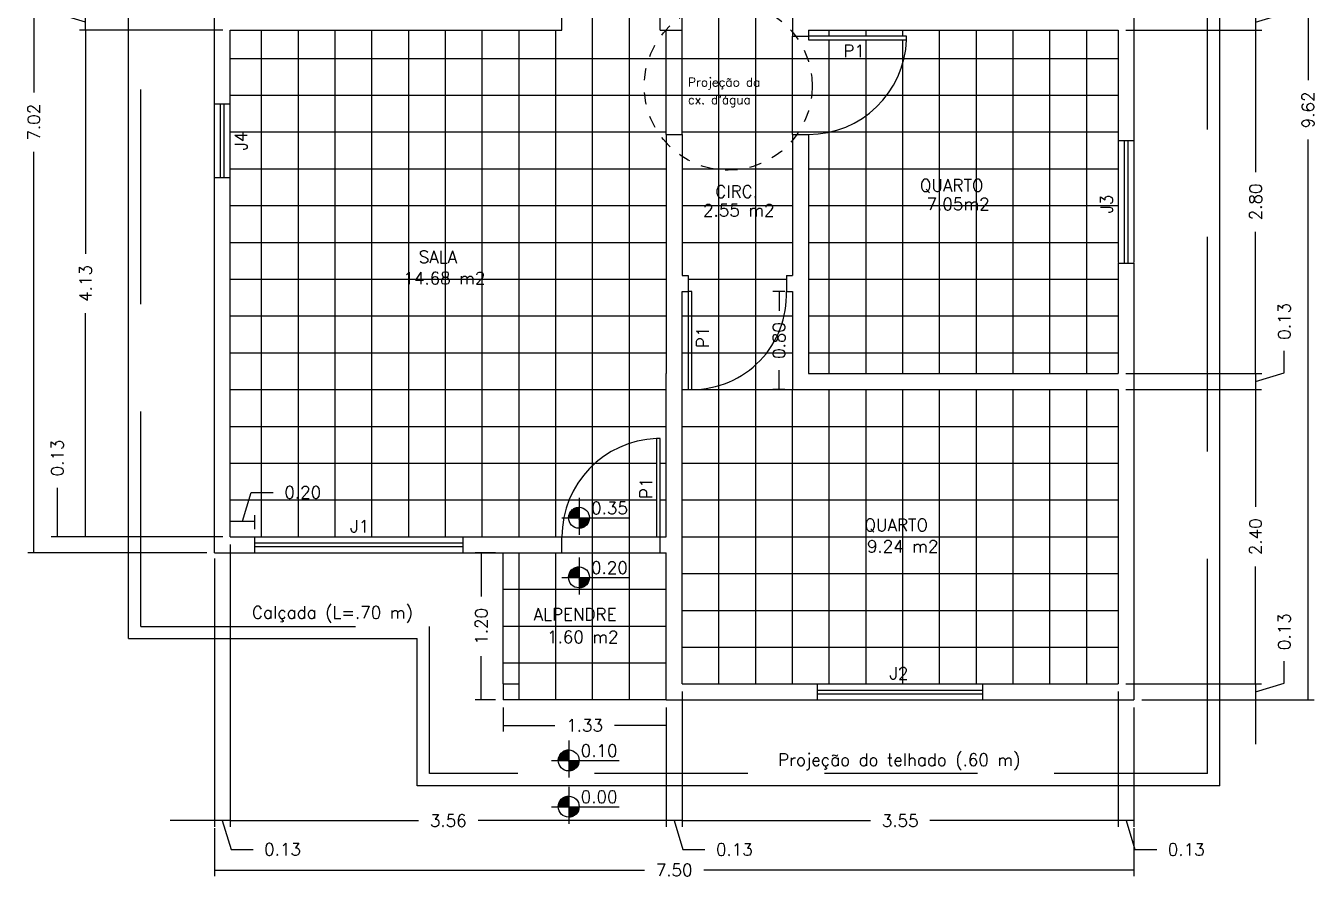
# Model space of a CAD drawing. Extents: x -29 to 75, y 16 to 65.
# Drawn here: x 20.01 to 30.53, y 24.69 to 31.64 of the extents above; entities that cross this region are included whole.
import ezdxf
from ezdxf.enums import TextEntityAlignment as Align

# ---------------------------------------------------------------- set-up
doc = ezdxf.new("R2010")
doc.units = 0
doc.header["$MEASUREMENT"] = 0
doc.linetypes.add('DASHED2', pattern=[0.375, 0.25, -0.125])
doc.layers.get('0').update_dxf_attribs({"linetype": 'CONTINUOUS'})
doc.layers.get('DEFPOINTS').update_dxf_attribs({"linetype": 'CONTINUOUS'})
for name, color, linetype in [('AREA', 244, 'CONTINUOUS'), ('DIM', 244, 'CONTINUOUS'), ('JANELA', 5, 'CONTINUOUS'), ('PAREDE', 7, 'CONTINUOUS'), ('PISO', 30, 'CONTINUOUS'), ('PORTA', 1, 'CONTINUOUS'), ('PORTA2', 30, 'CONTINUOUS'), ('TELHA', 1, 'CONTINUOUS'), ('TELHADO', 30, 'CONTINUOUS'), ('TEXTO', 244, 'CONTINUOUS'), ('VISTAL', 30, 'CONTINUOUS'), ('VISTAP', 244, 'CONTINUOUS')]:
    doc.layers.add(name, color=color, linetype=linetype)
doc.styles.add('ROMANC', font='romanc.shx', dxfattribs={"height": 0.1})
doc.dimstyles.new('ROMANC', dxfattribs={"dimtxt": 0.1, "dimasz": 0.18, "dimexe": 0.05, "dimexo": 0.0625, "dimgap": 0.09, "dimtad": 0, "dimzin": 0, "dimdsep": 46, "dimtxsty": 'ROMANC', "dimblk1": 'NONE', "dimblk2": 'NONE', "dimsah": 1, "dimcen": 0.09, "dimclrd": 244, "dimclre": 244, "dimclrt": 244, "dimadec": 0, "dimazin": 0, "dimtfac": 1, "dimtdec": 4, "dimtofl": 0, "dimtmove": 0, "dimatfit": 3, "dimldrblk": 'NONE', "dimfxl": 1, "dimtolj": 1, "dimtzin": 0, "dimarcsym": 0})

# ---------------------------------------------------------------- blocks, each defined once
blk = doc.blocks.new('*D36')
at = {"color": 244, "linetype": 'ByBlock'}
for p, q in [((21.078, 27.077), (19.909, 27.077)), ((19.959, 27.077), (19.959, 25.254)), ((19.959, 22.947), (19.959, 24.769))]:
    blk.add_line(p, q, dxfattribs=at)
at = {"layer": 'DEFPOINTS', "color": 0, "linetype": 'ByBlock'}
for p in [(19.959, 27.077), (21.14, 27.077), (21.14, 22.947)]:
    blk.add_point(p, dxfattribs=at)
at = {"color": 244, "linetype": 'ByBlock', "insert": (19.959, 25.012), "char_height": 0.1, "attachment_point": 5, "rotation": 90, "style": 'ROMANC'}
blk.add_mtext('\\A1;4.13', dxfattribs=at)
blk = doc.blocks.new('_NONE')
at = {"color": 0, "linetype": 'ByBlock'}
blk.add_circle((0, 0), 0.25, dxfattribs=at)
blk = doc.blocks.new('*D35')
at = {"color": 244, "linetype": 'ByBlock'}
for p, q in [((19.73, 22.947), (19.73, 23.347)), ((21.078, 22.947), (19.68, 22.947)), ((20.948, 22.817), (19.68, 22.817)), ((19.73, 22.817), (19.73, 22.817))]:
    blk.add_line(p, q, dxfattribs=at)
at = {"layer": 'DEFPOINTS', "color": 0, "linetype": 'ByBlock'}
for p in [(19.73, 22.947), (21.14, 22.947), (21.01, 22.817)]:
    blk.add_point(p, dxfattribs=at)
at = {"color": 244, "linetype": 'ByBlock', "insert": (19.73, 23.589), "char_height": 0.1, "attachment_point": 5, "rotation": 90, "style": 'ROMANC'}
blk.add_mtext('\\A1;0.13', dxfattribs=at)
blk = doc.blocks.new('*X0')
at = {"color": 0, "linetype": 'Continuous'}
for p, q in [((217.21, -877.821), (217.294, -877.736)), ((217.21, -877.819), (217.292, -877.737)), ((217.21, -877.817), (217.291, -877.737)), ((217.21, -877.816), (217.289, -877.737)), ((217.21, -877.814), (217.287, -877.737)), ((217.21, -877.812), (217.285, -877.737)), ((217.21, -877.81), (217.283, -877.737)), ((217.211, -877.822), (217.295, -877.737)), ((217.211, -877.807), (217.281, -877.738)), ((217.211, -877.805), (217.278, -877.738)), ((217.212, -877.822), (217.295, -877.739)), ((217.212, -877.803), (217.276, -877.739)), ((217.212, -877.801), (217.274, -877.739)), ((217.213, -877.798), (217.271, -877.74)), ((217.214, -877.822), (217.295, -877.741)), ((217.214, -877.796), (217.269, -877.741)), ((217.215, -877.793), (217.266, -877.741)), ((217.216, -877.822), (217.295, -877.743)), ((217.216, -877.79), (217.263, -877.743)), ((217.217, -877.787), (217.26, -877.744)), ((217.218, -877.822), (217.295, -877.744)), ((217.219, -877.784), (217.257, -877.745)), ((217.219, -877.822), (217.295, -877.746)), ((217.22, -877.78), (217.253, -877.747)), ((217.221, -877.822), (217.295, -877.748)), ((217.223, -877.822), (217.295, -877.75)), ((217.223, -877.776), (217.249, -877.75)), ((217.225, -877.822), (217.295, -877.752)), ((217.226, -877.822), (217.295, -877.753)), ((217.227, -877.77), (217.243, -877.754)), ((217.228, -877.822), (217.295, -877.755)), ((217.23, -877.822), (217.295, -877.757)), ((217.232, -877.822), (217.295, -877.759)), ((217.234, -877.822), (217.295, -877.76)), ((217.235, -877.822), (217.295, -877.762)), ((217.237, -877.822), (217.295, -877.764)), ((217.239, -877.822), (217.295, -877.766)), ((217.241, -877.822), (217.295, -877.767)), ((217.242, -877.822), (217.295, -877.769)), ((217.244, -877.822), (217.295, -877.771)), ((217.246, -877.822), (217.295, -877.773)), ((217.248, -877.822), (217.295, -877.775)), ((217.249, -877.822), (217.295, -877.776)), ((217.251, -877.822), (217.295, -877.778)), ((217.253, -877.822), (217.295, -877.78)), ((217.255, -877.822), (217.295, -877.782)), ((217.257, -877.822), (217.295, -877.783)), ((217.258, -877.822), (217.295, -877.785)), ((217.26, -877.822), (217.295, -877.787)), ((217.262, -877.822), (217.295, -877.789)), ((217.264, -877.822), (217.295, -877.79)), ((217.265, -877.822), (217.295, -877.792)), ((217.267, -877.822), (217.295, -877.794)), ((217.269, -877.822), (217.295, -877.796)), ((217.271, -877.822), (217.295, -877.798)), ((217.272, -877.822), (217.295, -877.799)), ((217.274, -877.822), (217.295, -877.801)), ((217.276, -877.822), (217.295, -877.803)), ((217.278, -877.822), (217.295, -877.805)), ((217.279, -877.822), (217.295, -877.806)), ((217.281, -877.822), (217.295, -877.808)), ((217.283, -877.822), (217.295, -877.81)), ((217.285, -877.822), (217.295, -877.812)), ((217.287, -877.822), (217.295, -877.813)), ((217.288, -877.822), (217.295, -877.815)), ((217.29, -877.822), (217.295, -877.817)), ((217.292, -877.822), (217.295, -877.819)), ((217.294, -877.822), (217.295, -877.821)), ((217.295, -877.822), (217.295, -877.822)), ((217.295, -877.824), (217.297, -877.822)), ((217.295, -877.826), (217.299, -877.822)), ((217.295, -877.828), (217.301, -877.822)), ((217.295, -877.829), (217.302, -877.822)), ((217.295, -877.831), (217.304, -877.822)), ((217.295, -877.833), (217.306, -877.822)), ((217.295, -877.835), (217.308, -877.822)), ((217.295, -877.836), (217.31, -877.822)), ((217.295, -877.838), (217.311, -877.822)), ((217.295, -877.84), (217.313, -877.822)), ((217.295, -877.842), (217.315, -877.822)), ((217.295, -877.843), (217.317, -877.822)), ((217.295, -877.845), (217.318, -877.822)), ((217.295, -877.847), (217.32, -877.822)), ((217.295, -877.849), (217.322, -877.822)), ((217.295, -877.851), (217.324, -877.822)), ((217.295, -877.852), (217.325, -877.822)), ((217.295, -877.854), (217.327, -877.822)), ((217.295, -877.856), (217.329, -877.822)), ((217.295, -877.858), (217.331, -877.822)), ((217.295, -877.859), (217.333, -877.822)), ((217.295, -877.861), (217.334, -877.822)), ((217.295, -877.863), (217.336, -877.822)), ((217.295, -877.865), (217.338, -877.822)), ((217.295, -877.866), (217.34, -877.822)), ((217.295, -877.868), (217.341, -877.822)), ((217.295, -877.87), (217.343, -877.822)), ((217.295, -877.872), (217.345, -877.822)), ((217.295, -877.874), (217.347, -877.822)), ((217.295, -877.875), (217.348, -877.822)), ((217.295, -877.877), (217.35, -877.822)), ((217.295, -877.879), (217.352, -877.822)), ((217.295, -877.881), (217.354, -877.822)), ((217.295, -877.882), (217.355, -877.822)), ((217.295, -877.884), (217.357, -877.822)), ((217.295, -877.886), (217.359, -877.822)), ((217.295, -877.888), (217.361, -877.822)), ((217.295, -877.889), (217.363, -877.822)), ((217.295, -877.891), (217.364, -877.822)), ((217.295, -877.893), (217.366, -877.822)), ((217.295, -877.895), (217.368, -877.822)), ((217.295, -877.897), (217.37, -877.822)), ((217.295, -877.898), (217.371, -877.822)), ((217.295, -877.9), (217.373, -877.822)), ((217.295, -877.902), (217.375, -877.822)), ((217.295, -877.904), (217.377, -877.822)), ((217.295, -877.905), (217.378, -877.822)), ((217.295, -877.907), (217.38, -877.822)), ((217.297, -877.907), (217.38, -877.823)), ((217.298, -877.907), (217.38, -877.825)), ((217.3, -877.907), (217.38, -877.827)), ((217.302, -877.907), (217.38, -877.829)), ((217.304, -877.907), (217.38, -877.831)), ((217.306, -877.907), (217.38, -877.833)), ((217.308, -877.906), (217.379, -877.835)), ((217.31, -877.906), (217.379, -877.837)), ((217.313, -877.906), (217.379, -877.839)), ((217.315, -877.905), (217.378, -877.842)), ((217.317, -877.904), (217.378, -877.844)), ((217.32, -877.904), (217.377, -877.847)), ((217.322, -877.903), (217.376, -877.849)), ((217.325, -877.902), (217.375, -877.852)), ((217.328, -877.901), (217.374, -877.855)), ((217.331, -877.899), (217.373, -877.858)), ((217.335, -877.898), (217.371, -877.861)), ((217.339, -877.895), (217.369, -877.865)), ((217.343, -877.892), (217.365, -877.87)), ((217.351, -877.886), (217.359, -877.878))]:
    blk.add_line(p, q, dxfattribs=at)
blk = doc.blocks.new('*D37')
at = {"color": 244, "linetype": 'ByBlock'}
for p, q in [((19.959, 11.735), (19.959, 12.095)), ((19.724, 11.74), (19.724, 11.92)), ((19.959, 11.67), (19.724, 11.74)), ((21.078, 11.735), (19.909, 11.735)), ((19.959, 11.605), (19.959, 11.735)), ((19.959, 11.605), (19.959, 11.605))]:
    blk.add_line(p, q, dxfattribs=at)
at = {"layer": 'DEFPOINTS', "color": 0, "linetype": 'ByBlock'}
for p in [(19.959, 11.735), (21.14, 11.735), (21.14, 11.605)]:
    blk.add_point(p, dxfattribs=at)
at = {"color": 244, "linetype": 'ByBlock', "insert": (19.724, 12.01), "char_height": 0.1, "attachment_point": 4, "rotation": 90, "style": 'ROMANC'}
blk.add_mtext('\\A1;0.13', dxfattribs=at)
blk = doc.blocks.new('*D43')
at = {"layer": 'DEFPOINTS', "color": 0, "linetype": 'ByBlock'}
for p in [(24.825, 32.43), (24.93, 32.43), (24.825, 31.6)]:
    blk.add_point(p, dxfattribs=at)
at = {"color": 244, "linetype": 'ByBlock', "insert": (24.93, 32.015), "char_height": 0.1, "attachment_point": 5, "rotation": 90, "style": 'ROMANC'}
blk.add_mtext('\\A1;0.83', dxfattribs=at)
blk = doc.blocks.new('*D29')
at = {"color": 244, "linetype": 'ByBlock'}
for p, q in [((29.502, 11.605), (29.502, 10.447)), ((29.502, 8.805), (29.502, 9.962)), ((28.443, 8.805), (29.552, 8.805))]:
    blk.add_line(p, q, dxfattribs=at)
at = {"layer": 'DEFPOINTS', "color": 0, "linetype": 'ByBlock'}
for p in [(28.38, 11.605), (28.38, 8.805), (29.502, 8.805)]:
    blk.add_point(p, dxfattribs=at)
at = {"color": 244, "linetype": 'ByBlock', "insert": (29.502, 10.205), "char_height": 0.1, "attachment_point": 5, "rotation": 90, "style": 'ROMANC'}
blk.add_mtext('\\A1;2.80', dxfattribs=at)
blk = doc.blocks.new('*D28')
at = {"color": 244, "linetype": 'ByBlock'}
for p, q in [((29.737, 11.74), (29.737, 11.92)), ((29.502, 11.67), (29.737, 11.74)), ((29.502, 11.735), (29.502, 11.735)), ((29.502, 11.735), (29.502, 11.605)), ((28.443, 11.605), (29.552, 11.605)), ((29.502, 11.605), (29.502, 11.245))]:
    blk.add_line(p, q, dxfattribs=at)
at = {"layer": 'DEFPOINTS', "color": 0, "linetype": 'ByBlock'}
for p in [(28.38, 11.735), (28.38, 11.605), (29.502, 11.605)]:
    blk.add_point(p, dxfattribs=at)
at = {"color": 244, "linetype": 'ByBlock', "insert": (29.737, 12.01), "char_height": 0.1, "attachment_point": 4, "rotation": 90, "style": 'ROMANC'}
blk.add_mtext('\\A1;0.13', dxfattribs=at)
blk = doc.blocks.new('*D52')
at = {"color": 244, "linetype": 'ByBlock'}
for p, q in [((25.663, 29.47), (25.565, 29.47)), ((25.615, 29.47), (25.615, 29.313)), ((25.615, 28.67), (25.615, 28.828)), ((25.663, 28.67), (25.565, 28.67))]:
    blk.add_line(p, q, dxfattribs=at)
at = {"layer": 'DEFPOINTS', "color": 0, "linetype": 'ByBlock'}
for p in [(25.615, 29.47), (25.725, 29.47), (25.725, 28.67)]:
    blk.add_point(p, dxfattribs=at)
at = {"color": 244, "linetype": 'ByBlock', "insert": (25.615, 29.07), "char_height": 0.1, "attachment_point": 5, "rotation": 90, "style": 'ROMANC'}
blk.add_mtext('\\A1;0.80', dxfattribs=at)
blk = doc.blocks.new('*D53')
at = {"color": 244, "linetype": 'ByBlock'}
for p, q in [((29.736, 28.806), (29.736, 28.986)), ((28.443, 28.8), (29.551, 28.8)), ((29.501, 28.735), (29.736, 28.806)), ((29.501, 28.8), (29.501, 28.8)), ((29.501, 28.8), (29.501, 28.67)), ((28.443, 28.67), (29.551, 28.67)), ((29.501, 28.67), (29.501, 28.31))]:
    blk.add_line(p, q, dxfattribs=at)
at = {"layer": 'DEFPOINTS', "color": 0, "linetype": 'ByBlock'}
for p in [(28.38, 28.8), (28.38, 28.67), (29.501, 28.67)]:
    blk.add_point(p, dxfattribs=at)
at = {"color": 244, "linetype": 'ByBlock', "insert": (29.736, 29.076), "char_height": 0.1, "attachment_point": 4, "rotation": 90, "style": 'ROMANC'}
blk.add_mtext('\\A1;0.13', dxfattribs=at)
blk = doc.blocks.new('*D54')
at = {"color": 244, "linetype": 'ByBlock'}
for p, q in [((29.501, 28.67), (29.501, 27.713)), ((29.501, 26.27), (29.501, 27.228)), ((28.443, 26.27), (29.551, 26.27))]:
    blk.add_line(p, q, dxfattribs=at)
at = {"layer": 'DEFPOINTS', "color": 0, "linetype": 'ByBlock'}
for p in [(28.38, 28.67), (28.38, 26.27), (29.501, 26.27)]:
    blk.add_point(p, dxfattribs=at)
at = {"color": 244, "linetype": 'ByBlock', "insert": (29.501, 27.47), "char_height": 0.1, "attachment_point": 5, "rotation": 90, "style": 'ROMANC'}
blk.add_mtext('\\A1;2.40', dxfattribs=at)
blk = doc.blocks.new('*D55')
at = {"color": 244, "linetype": 'ByBlock'}
for p, q in [((29.736, 26.276), (29.736, 26.456)), ((29.501, 26.205), (29.736, 26.276)), ((29.501, 26.27), (29.501, 26.27)), ((29.501, 26.27), (29.501, 26.14)), ((28.573, 26.14), (29.551, 26.14)), ((29.501, 26.14), (29.501, 25.78))]:
    blk.add_line(p, q, dxfattribs=at)
at = {"layer": 'DEFPOINTS', "color": 0, "linetype": 'ByBlock'}
for p in [(28.38, 26.27), (28.51, 26.14), (29.501, 26.14)]:
    blk.add_point(p, dxfattribs=at)
at = {"color": 244, "linetype": 'ByBlock', "insert": (29.736, 26.546), "char_height": 0.1, "attachment_point": 4, "rotation": 90, "style": 'ROMANC'}
blk.add_mtext('\\A1;0.13', dxfattribs=at)
blk = doc.blocks.new('*D56')
at = {"color": 244, "linetype": 'ByBlock'}
for p, q in [((23.303, 27.34), (23.137, 27.34)), ((23.187, 27.34), (23.187, 26.983)), ((23.187, 26.14), (23.187, 26.498)), ((23.303, 26.14), (23.137, 26.14))]:
    blk.add_line(p, q, dxfattribs=at)
at = {"layer": 'DEFPOINTS', "color": 0, "linetype": 'ByBlock'}
for p in [(23.365, 27.34), (23.187, 26.14), (23.365, 26.14)]:
    blk.add_point(p, dxfattribs=at)
at = {"color": 244, "linetype": 'ByBlock', "insert": (23.187, 26.74), "char_height": 0.1, "attachment_point": 5, "rotation": 90, "style": 'ROMANC'}
blk.add_mtext('\\A1;1.20', dxfattribs=at)
blk = doc.blocks.new('*D57')
at = {"color": 244, "linetype": 'ByBlock'}
for p, q in [((28.38, 26.208), (28.38, 25.106)), ((28.51, 26.078), (28.51, 25.106)), ((28.38, 25.156), (28.02, 25.156)), ((28.51, 25.156), (28.38, 25.156)), ((28.445, 25.156), (28.516, 24.921)), ((28.51, 25.156), (28.51, 25.156)), ((28.516, 24.921), (28.696, 24.921))]:
    blk.add_line(p, q, dxfattribs=at)
at = {"layer": 'DEFPOINTS', "color": 0, "linetype": 'ByBlock'}
for p in [(28.38, 26.27), (28.51, 26.14), (28.38, 25.156)]:
    blk.add_point(p, dxfattribs=at)
at = {"color": 244, "linetype": 'ByBlock', "insert": (28.786, 24.921), "char_height": 0.1, "attachment_point": 4, "style": 'ROMANC'}
blk.add_mtext('\\A1;0.13', dxfattribs=at)
blk = doc.blocks.new('*D58')
at = {"color": 244, "linetype": 'ByBlock'}
for p, q in [((24.825, 26.208), (24.825, 25.106)), ((24.825, 25.156), (26.36, 25.156)), ((28.38, 25.156), (26.845, 25.156))]:
    blk.add_line(p, q, dxfattribs=at)
at = {"layer": 'DEFPOINTS', "color": 0, "linetype": 'ByBlock'}
for p in [(24.825, 26.27), (28.38, 26.27), (24.825, 25.156)]:
    blk.add_point(p, dxfattribs=at)
at = {"color": 244, "linetype": 'ByBlock', "insert": (26.603, 25.156), "char_height": 0.1, "attachment_point": 5, "style": 'ROMANC'}
blk.add_mtext('\\A1;3.55', dxfattribs=at)
blk = doc.blocks.new('*D59')
at = {"color": 244, "linetype": 'ByBlock'}
for p, q in [((24.695, 26.078), (24.695, 25.106)), ((24.695, 25.156), (24.335, 25.156)), ((24.825, 25.156), (24.695, 25.156)), ((24.76, 25.156), (24.831, 24.921)), ((24.825, 25.156), (24.825, 25.156)), ((24.831, 24.921), (25.011, 24.921))]:
    blk.add_line(p, q, dxfattribs=at)
at = {"layer": 'DEFPOINTS', "color": 0, "linetype": 'ByBlock'}
for p in [(24.825, 26.27), (24.695, 26.14), (24.695, 25.156)]:
    blk.add_point(p, dxfattribs=at)
at = {"color": 244, "linetype": 'ByBlock', "insert": (25.101, 24.921), "char_height": 0.1, "attachment_point": 4, "style": 'ROMANC'}
blk.add_mtext('\\A1;0.13', dxfattribs=at)
blk = doc.blocks.new('*D60')
at = {"color": 244, "linetype": 'ByBlock'}
for p, q in [((21.14, 27.408), (21.14, 25.106)), ((21.14, 25.156), (22.675, 25.156)), ((24.695, 25.156), (23.16, 25.156))]:
    blk.add_line(p, q, dxfattribs=at)
at = {"layer": 'DEFPOINTS', "color": 0, "linetype": 'ByBlock'}
for p in [(21.14, 27.47), (24.695, 26.14), (21.14, 25.156)]:
    blk.add_point(p, dxfattribs=at)
at = {"color": 244, "linetype": 'ByBlock', "insert": (22.918, 25.156), "char_height": 0.1, "attachment_point": 5, "style": 'ROMANC'}
blk.add_mtext('\\A1;3.56', dxfattribs=at)
blk = doc.blocks.new('*D61')
at = {"color": 244, "linetype": 'ByBlock'}
for p, q in [((21.01, 27.278), (21.01, 25.091)), ((21.01, 25.141), (20.65, 25.141)), ((21.14, 25.141), (21.01, 25.141)), ((21.075, 25.141), (21.146, 24.906)), ((21.14, 25.141), (21.14, 25.141)), ((21.14, 25.094), (21.14, 25.091)), ((21.146, 24.906), (21.326, 24.906))]:
    blk.add_line(p, q, dxfattribs=at)
at = {"layer": 'DEFPOINTS', "color": 0, "linetype": 'ByBlock'}
for p in [(21.01, 27.34), (21.14, 25.156), (21.01, 25.141)]:
    blk.add_point(p, dxfattribs=at)
at = {"color": 244, "linetype": 'ByBlock', "insert": (21.416, 24.906), "char_height": 0.1, "attachment_point": 4, "style": 'ROMANC'}
blk.add_mtext('\\A1;0.13', dxfattribs=at)
blk = doc.blocks.new('*D62')
at = {"color": 244, "linetype": 'ByBlock'}
for p, q in [((21.01, 25.094), (21.01, 24.703)), ((28.51, 25.094), (28.51, 24.703)), ((21.01, 24.753), (24.518, 24.753)), ((28.51, 24.753), (25.003, 24.753))]:
    blk.add_line(p, q, dxfattribs=at)
at = {"layer": 'DEFPOINTS', "color": 0, "linetype": 'ByBlock'}
for p in [(21.01, 25.156), (28.51, 25.156), (28.51, 24.753)]:
    blk.add_point(p, dxfattribs=at)
at = {"color": 244, "linetype": 'ByBlock', "insert": (24.76, 24.753), "char_height": 0.1, "attachment_point": 5, "style": 'ROMANC'}
blk.add_mtext('\\A1;7.50', dxfattribs=at)
blk = doc.blocks.new('*D63')
at = {"color": 244, "linetype": 'ByBlock'}
for p, q in [((23.365, 26.078), (23.365, 25.883)), ((24.695, 26.078), (24.695, 25.883)), ((23.365, 25.933), (23.788, 25.933)), ((24.695, 25.933), (24.273, 25.933))]:
    blk.add_line(p, q, dxfattribs=at)
at = {"layer": 'DEFPOINTS', "color": 0, "linetype": 'ByBlock'}
for p in [(23.365, 26.14), (24.695, 26.14), (24.695, 25.933)]:
    blk.add_point(p, dxfattribs=at)
at = {"color": 244, "linetype": 'ByBlock', "insert": (24.03, 25.933), "char_height": 0.1, "attachment_point": 5, "style": 'ROMANC'}
blk.add_mtext('\\A1;1.33', dxfattribs=at)
blk = doc.blocks.new('*D64')
at = {"color": 244, "linetype": 'ByBlock'}
for p, q in [((28.573, 35.76), (29.98, 35.76)), ((29.93, 35.76), (29.93, 31.193)), ((29.93, 26.14), (29.93, 30.708)), ((28.573, 26.14), (29.98, 26.14))]:
    blk.add_line(p, q, dxfattribs=at)
at = {"layer": 'DEFPOINTS', "color": 0, "linetype": 'ByBlock'}
for p in [(28.51, 35.76), (28.51, 26.14), (29.93, 26.14)]:
    blk.add_point(p, dxfattribs=at)
at = {"color": 244, "linetype": 'ByBlock', "insert": (29.93, 30.95), "char_height": 0.1, "attachment_point": 5, "rotation": 90, "style": 'ROMANC'}
blk.add_mtext('\\A1;9.62', dxfattribs=at)
blk = doc.blocks.new('*D65')
at = {"color": 244, "linetype": 'ByBlock'}
for p, q in [((20.948, 34.36), (19.488, 34.36)), ((19.538, 34.36), (19.538, 31.093)), ((19.538, 27.34), (19.538, 30.608)), ((20.948, 27.34), (19.488, 27.34))]:
    blk.add_line(p, q, dxfattribs=at)
at = {"layer": 'DEFPOINTS', "color": 0, "linetype": 'ByBlock'}
for p in [(19.538, 34.36), (21.01, 34.36), (21.01, 27.34)]:
    blk.add_point(p, dxfattribs=at)
at = {"color": 244, "linetype": 'ByBlock', "insert": (19.538, 30.85), "char_height": 0.1, "attachment_point": 5, "rotation": 90, "style": 'ROMANC'}
blk.add_mtext('\\A1;7.02', dxfattribs=at)
blk = doc.blocks.new('*D71')
at = {"color": 244, "linetype": 'ByBlock'}
for p, q in [((21.24, 27.597), (21.311, 27.832)), ((21.311, 27.832), (21.491, 27.832)), ((21.14, 27.533), (21.14, 27.647)), ((21.14, 27.597), (21.34, 27.597)), ((21.34, 27.533), (21.34, 27.647))]:
    blk.add_line(p, q, dxfattribs=at)
at = {"layer": 'DEFPOINTS', "color": 0, "linetype": 'ByBlock'}
for p in [(21.34, 27.597), (21.14, 27.47), (21.34, 27.47)]:
    blk.add_point(p, dxfattribs=at)
at = {"color": 244, "linetype": 'ByBlock', "insert": (21.581, 27.832), "char_height": 0.1, "attachment_point": 4, "style": 'ROMANC'}
blk.add_mtext('\\A1;0.20', dxfattribs=at)

msp = doc.modelspace()

# ---------------------------------------------------------------- linework, layer by layer
at = {"layer": 'JANELA', "color": 244, "linetype": 'Continuous'}
for p, q in [((21.543, 30.402), (21.543, 31.002)), ((21.673, 30.402), (21.673, 31.002)), ((28.913, 30.702), (28.913, 29.707)), ((29.043, 30.702), (29.043, 29.707)), ((21.873, 27.472), (23.573, 27.472)), ((21.873, 27.342), (23.573, 27.342)), ((26.461, 26.272), (27.811, 26.272)), ((26.461, 26.142), (27.811, 26.142))]:
    msp.add_line(p, q, dxfattribs=at)
at = {"layer": 'JANELA', "color": 5, "linetype": 'Continuous'}
for p, q in [((21.593, 30.402), (21.593, 31.002)), ((21.623, 30.402), (21.623, 31.002)), ((28.963, 30.702), (28.963, 29.707)), ((28.993, 30.702), (28.993, 29.707)), ((21.873, 27.422), (23.573, 27.422)), ((21.873, 27.392), (23.573, 27.392)), ((26.461, 26.222), (27.811, 26.222)), ((26.461, 26.192), (27.811, 26.192))]:
    msp.add_line(p, q, dxfattribs=at)
at = {"layer": 'PAREDE'}
for p, q in [((25.358, 31.602), (25.358, 32.432)), ((21.543, 31.002), (21.543, 32.382)), ((29.043, 31.982), (29.043, 30.702)), ((26.258, 31.782), (26.258, 31.552)), ((24.378, 31.602), (24.378, 31.732)), ((25.178, 31.602), (25.178, 31.732)), ((21.673, 31.002), (21.673, 31.602)), ((21.673, 31.602), (24.378, 31.602)), ((25.178, 31.602), (25.358, 31.602)), ((26.388, 31.602), (28.913, 31.602)), ((26.388, 31.602), (26.388, 31.552)), ((28.913, 31.602), (28.913, 30.702)), ((26.258, 31.552), (26.388, 31.552)), ((21.543, 31.002), (21.673, 31.002)), ((25.228, 30.752), (25.358, 30.752)), ((25.228, 30.752), (25.228, 28.802)), ((25.358, 30.752), (25.358, 29.602)), ((26.258, 30.752), (26.258, 29.602)), ((26.258, 30.752), (26.388, 30.752)), ((26.388, 30.752), (26.388, 28.802)), ((28.913, 30.702), (29.043, 30.702)), ((21.543, 27.342), (21.543, 30.402)), ((21.543, 30.402), (21.673, 30.402)), ((21.673, 27.472), (21.673, 30.402)), ((28.913, 29.702), (28.913, 28.802)), ((28.913, 29.702), (29.043, 29.702)), ((29.043, 29.702), (29.043, 26.142)), ((25.358, 29.602), (25.408, 29.602)), ((25.408, 29.602), (25.408, 29.472)), ((26.208, 29.602), (26.208, 29.472)), ((26.208, 29.602), (26.258, 29.602)), ((25.358, 29.472), (25.408, 29.472)), ((25.358, 26.272), (25.358, 29.472)), ((26.258, 29.472), (26.258, 28.672)), ((25.228, 27.472), (25.228, 28.802)), ((26.388, 28.802), (28.913, 28.802)), ((26.258, 28.672), (28.913, 28.672)), ((28.913, 28.672), (28.913, 26.272)), ((21.673, 27.472), (21.873, 27.472)), ((21.873, 27.342), (21.873, 27.472)), ((23.573, 27.472), (24.378, 27.472)), ((23.573, 27.342), (23.573, 27.472)), ((24.378, 27.342), (24.378, 27.472)), ((25.178, 27.472), (25.228, 27.472)), ((25.178, 27.342), (25.178, 27.472)), ((21.543, 27.342), (21.873, 27.342)), ((23.573, 27.342), (24.378, 27.342)), ((25.178, 27.342), (25.228, 27.342)), ((25.228, 26.142), (25.228, 27.342)), ((23.898, 26.272), (24.028, 26.272)), ((23.898, 26.272), (23.898, 26.142)), ((24.028, 26.142), (24.028, 26.272)), ((25.358, 26.272), (26.461, 26.272)), ((26.461, 26.142), (26.461, 26.272)), ((27.811, 26.142), (27.811, 26.272)), ((27.811, 26.272), (28.913, 26.272)), ((24.028, 26.142), (23.898, 26.142)), ((25.228, 26.142), (26.461, 26.142)), ((27.811, 26.142), (29.043, 26.142))]:
    msp.add_line(p, q, dxfattribs=at)
at = {"layer": 'PAREDE', "linetype": 'Continuous'}
msp.add_line((26.208, 29.472), (26.258, 29.472), dxfattribs=at)
at = {"layer": 'PISO'}
for p, q in [((24.628, 27.342), (24.628, 35.763)), ((24.928, 27.342), (24.928, 35.762)), ((21.928, 27.472), (21.928, 31.602)), ((22.228, 27.472), (22.228, 31.602)), ((22.528, 27.472), (22.528, 31.602)), ((22.828, 27.472), (22.828, 31.602)), ((23.128, 27.472), (23.128, 31.602)), ((23.428, 27.472), (23.428, 31.602)), ((23.728, 27.472), (23.728, 31.602)), ((24.028, 27.472), (24.028, 31.602)), ((24.328, 27.472), (24.328, 31.602))]:
    msp.add_line(p, q, dxfattribs=at)
at = {"layer": 'PISO', "linetype": 'Continuous'}
for p, q in [((25.658, 26.272), (25.658, 35.632)), ((25.958, 26.272), (25.958, 35.632)), ((25.228, 30.752), (25.228, 31.602)), ((25.358, 30.752), (25.358, 31.602)), ((26.558, 31.552), (26.558, 31.602)), ((26.858, 31.552), (26.858, 31.602)), ((27.158, 31.552), (27.158, 31.602)), ((27.458, 28.802), (27.458, 31.602)), ((27.758, 28.802), (27.758, 31.602)), ((28.058, 28.802), (28.058, 31.602)), ((28.358, 28.802), (28.358, 31.602)), ((28.658, 28.802), (28.658, 31.602)), ((26.258, 30.752), (26.258, 31.552)), ((26.558, 28.802), (26.558, 31.522)), ((26.858, 28.802), (26.858, 31.522)), ((27.158, 28.802), (27.158, 31.522)), ((21.673, 31.372), (28.913, 31.372)), ((21.673, 31.072), (28.913, 31.072)), ((21.673, 30.772), (25.228, 30.772)), ((25.358, 30.772), (28.913, 30.772)), ((21.673, 30.472), (25.228, 30.472)), ((25.358, 30.472), (26.258, 30.472)), ((26.388, 30.472), (28.913, 30.472)), ((21.673, 30.172), (25.228, 30.172)), ((25.358, 30.172), (26.258, 30.172)), ((26.388, 30.172), (28.913, 30.172)), ((21.673, 29.872), (25.228, 29.872)), ((25.358, 29.872), (26.258, 29.872)), ((26.388, 29.872), (28.913, 29.872)), ((21.673, 29.572), (25.228, 29.572)), ((25.408, 29.572), (26.208, 29.572)), ((26.388, 29.572), (28.913, 29.572)), ((21.673, 29.272), (25.228, 29.272)), ((25.358, 29.272), (26.258, 29.272)), ((26.388, 29.272), (28.913, 29.272)), ((21.673, 28.972), (25.228, 28.972)), ((25.358, 28.972), (26.258, 28.972)), ((26.388, 28.972), (28.913, 28.972)), ((21.673, 28.672), (25.228, 28.672)), ((25.358, 28.672), (26.258, 28.672)), ((26.258, 26.272), (26.258, 28.672)), ((26.558, 26.272), (26.558, 28.672)), ((26.858, 26.272), (26.858, 28.672)), ((27.158, 26.272), (27.158, 28.672)), ((27.458, 26.272), (27.458, 28.672)), ((27.758, 26.272), (27.758, 28.672)), ((28.058, 26.272), (28.058, 28.672)), ((28.358, 26.272), (28.358, 28.672)), ((28.658, 26.272), (28.658, 28.672)), ((21.673, 28.372), (25.228, 28.372)), ((25.358, 28.372), (28.913, 28.372)), ((21.673, 28.072), (25.148, 28.072)), ((25.178, 28.072), (25.228, 28.072)), ((25.358, 28.072), (28.913, 28.072)), ((21.673, 27.772), (25.148, 27.772)), ((25.178, 27.772), (25.228, 27.772)), ((25.358, 27.772), (28.913, 27.772)), ((24.378, 27.472), (25.148, 27.472)), ((25.358, 27.472), (28.913, 27.472)), ((24.028, 26.272), (24.028, 27.342)), ((24.328, 26.142), (24.328, 27.342)), ((24.628, 26.142), (24.628, 27.342)), ((24.928, 26.142), (24.928, 27.342)), ((25.358, 27.172), (28.913, 27.172)), ((25.228, 27.042), (23.898, 27.042)), ((25.358, 26.872), (28.913, 26.872)), ((25.228, 26.742), (23.898, 26.742)), ((25.358, 26.572), (28.913, 26.572)), ((25.228, 26.442), (23.898, 26.442))]:
    msp.add_line(p, q, dxfattribs=at)
at = {"layer": 'PISO', "linetype": 'DASHED2', "ltscale": 5}
msp.add_line((29.643, 25.542), (23.298, 25.542), dxfattribs=at)
at = {"layer": 'PORTA'}
for p, q in [((27.188, 31.552), (26.388, 31.552)), ((26.388, 31.552), (26.388, 31.522)), ((26.388, 31.522), (27.188, 31.522)), ((27.188, 31.522), (27.188, 31.552))]:
    msp.add_line(p, q, dxfattribs=at)
for points in [[(25.408, 29.472), (25.408, 28.672), (25.438, 28.672), (25.438, 29.472)], [(25.148, 28.272), (25.148, 27.472), (25.178, 27.472), (25.178, 28.272)]]:
    msp.add_lwpolyline(points, close=True, dxfattribs=at)
at = {"layer": 'PORTA2'}
for centre, radius, start, end in [((26.388, 31.553), 0.801, 270, 357.8106), ((25.438, 29.443), 0.771, 270, 2.1894), ((25.179, 27.472), 0.801, 92.1894, 180)]:
    msp.add_arc(centre, radius, start, end, dxfattribs=at)
at = {"layer": 'TELHA', "color": 30, "linetype": 'DASHED2', "ltscale": 7}
for p, q in [((29.643, 25.542), (29.643, 36.362)), ((20.943, 26.742), (20.943, 34.962)), ((20.943, 26.742), (23.298, 26.742))]:
    msp.add_line(p, q, dxfattribs=at)
at = {"layer": 'TEXTO', "color": 1, "linetype": 'Continuous'}
for p, q in [((24.517, 27.79), (24.517, 27.488)), ((24.377, 27.627), (24.93, 27.627)), ((24.517, 27.304), (24.517, 27.001)), ((24.377, 27.141), (24.929, 27.141)), ((24.433, 25.812), (24.433, 25.509)), ((24.293, 25.649), (24.845, 25.649)), ((24.433, 25.435), (24.433, 25.132)), ((24.293, 25.272), (24.845, 25.272))]:
    msp.add_line(p, q, dxfattribs=at)
for centre in [(24.517, 27.627), (24.517, 27.141), (24.433, 25.649), (24.433, 25.272)]:
    msp.add_circle(centre, 0.0854, dxfattribs=at)
at = {"layer": 'VISTAL', "color": 30, "linetype": 'Continuous'}
msp.add_line((23.298, 25.542), (23.298, 26.742), dxfattribs=at)
at = {"layer": 'VISTAP', "color": 244, "linetype": 'Continuous', "ltscale": 7}
for p, q in [((29.743, 25.442), (29.743, 36.462)), ((20.843, 26.642), (20.843, 35.062)), ((20.843, 26.642), (23.198, 26.642))]:
    msp.add_line(p, q, dxfattribs=at)
at = {"layer": 'VISTAP', "color": 244, "linetype": 'Continuous'}
for p, q in [((23.898, 26.272), (23.898, 27.342)), ((23.198, 25.442), (23.198, 26.642)), ((25.228, 26.142), (24.028, 26.142))]:
    msp.add_line(p, q, dxfattribs=at)
at = {"layer": 'VISTAP'}
msp.add_line((24.378, 27.342), (25.178, 27.342), dxfattribs=at)
at = {"layer": 'VISTAP', "color": 244, "linetype": 'Continuous', "ltscale": 5}
msp.add_line((29.743, 25.442), (23.198, 25.442), dxfattribs=at)
at = {"layer": 'VISTAP', "linetype": 'DASHED2', "ltscale": 0.3}
msp.add_circle((25.734, 31.145), 0.685, dxfattribs=at)

# ---------------------------------------------------------------- block references
at = {"layer": 'TEXTO', "color": 1, "linetype": 'Continuous'}
for p in [(-192.778, 905.449), (-192.778, 904.963), (-192.862, 903.471), (-192.862, 903.094)]:
    msp.add_blockref('*X0', p, dxfattribs=at)

# ---------------------------------------------------------------- texts
at = {"layer": 'AREA', "style": 'ROMANC'}
for s, p in [('7.05m2', (27.609, 30.185)), ('2.55 m2', (25.82, 30.133)), ('14.68 m2', (23.419, 29.58)), ('9.24 m2', (27.157, 27.394)), ('1.60 m2', (24.548, 26.655))]:
    msp.add_text(s, height=0.1, dxfattribs=at).set_placement(p, align=Align.MIDDLE)
at = {"layer": 'TEXTO', "color": 244, "linetype": 'Continuous', "style": 'ROMANC'}
for s, p in [('P1', (26.76, 31.433)), ('J1', (22.728, 27.558)), ('J2', (27.126, 26.358))]:
    msp.add_text(s, height=0.1, dxfattribs=at).set_placement(p, align=Align.MIDDLE)
at = {"layer": 'TEXTO', "color": 244, "ltscale": 0.3, "style": 'ROMANC'}
for s, p in [('Projeção da ', (25.406, 31.142)), ("cx. d'água", (25.405, 30.999))]:
    msp.add_text(s, height=0.072, dxfattribs=at).set_placement(p)
at = {"layer": 'TEXTO', "color": 244, "linetype": 'Continuous', "style": 'ROMANC'}
for s, p in [('J4', (21.761, 30.698)), ('J3', (28.819, 30.184)), ('P1', (25.526, 29.098)), ('P1', (25.064, 27.868))]:
    msp.add_text(s, height=0.1, rotation=90, dxfattribs=at).set_placement(p, align=Align.MIDDLE)
for s, p in [('CIRC.', (25.629, 30.236)), ('QUARTO', (27.297, 30.286)), ('SALA', (23.21, 29.703)), ('QUARTO', (26.845, 27.518)), ('ALPENDRE', (24.146, 26.789))]:
    msp.add_text(s, height=0.1, dxfattribs=at).set_placement(p)
at = {"layer": 'TEXTO', "color": 1, "linetype": 'Continuous', "style": 'ROMANC'}
for s, p in [('0.35', (24.616, 27.657)), ('0.20', (24.615, 27.17)), ('0.10', (24.531, 25.679)), ('0.00', (24.531, 25.302))]:
    msp.add_text(s, height=0.1, dxfattribs=at).set_placement(p)
at = {"layer": 'TEXTO', "linetype": 'Continuous', "style": 'ROMANC'}
for s, p in [('Calçada (L=.70 m)', (22.506, 26.848)), ('Projeção do telhado (.60 m)', (27.129, 25.647))]:
    msp.add_text(s, height=0.1, dxfattribs=at).set_placement(p, align=Align.MIDDLE)

# ---------------------------------------------------------------- dimensions: what is measured, and where the dimension line sits
at = {"layer": 'DIM', "linetype": 'Continuous'}
for base, p1, p2, override, picture, middle, set_off in [((20.071, 34.362), (21.543, 27.342), (21.543, 34.362), {"dimtmove": 1}, '*D65', (20.071, 30.852), (0.533, 0.002)), ((25.464, 32.432), (25.358, 31.602), (25.358, 32.432), {"dimse1": 1, "dimse2": 1, "dimsd1": 1, "dimsd2": 1, "dimtmove": 1}, '*D43', (25.464, 32.017), (0.533, 0.002)), ((20.493, 31.732), (21.673, 31.602), (21.673, 31.732), {"dimse1": 1, "dimtmove": 1}, '*D37', (20.258, 32.008), (0.533, 19.997)), ((30.036, 31.602), (28.913, 31.732), (28.913, 31.602), {"dimse1": 1, "dimtmove": 1}, '*D28', (30.271, 32.008), (0.533, 19.997)), ((20.493, 31.602), (21.673, 27.472), (21.673, 31.602), {"dimse1": 1, "dimtmove": 1}, '*D36', (20.493, 29.537), (0.533, 4.525)), ((30.036, 28.802), (28.913, 31.602), (28.913, 28.802), {"dimse1": 1, "dimtmove": 1}, '*D29', (30.036, 30.202), (0.533, 19.997)), ((26.148, 29.472), (26.258, 28.672), (26.258, 29.472), {"dimtmove": 1}, '*D52', (26.148, 29.072), (0.533, 0.002)), ((30.035, 28.672), (28.913, 28.802), (28.913, 28.672), {"dimtmove": 1}, '*D53', (30.27, 29.078), (0.533, 0.002)), ((30.035, 26.272), (28.913, 28.672), (28.913, 26.272), {"dimse1": 1, "dimtmove": 1}, '*D54', (30.035, 27.472), (0.533, 0.002)), ((23.72, 26.142), (23.898, 27.342), (23.898, 26.142), {"dimtmove": 1}, '*D56', (23.72, 26.742), (0.533, 0.002)), ((30.035, 26.142), (28.913, 26.272), (29.043, 26.142), {"dimse1": 1, "dimtmove": 1}, '*D55', (30.27, 26.548), (0.533, 0.002))]:
    dim = msp.add_linear_dim(base=base, p1=p1, p2=p2, angle=90, dimstyle='ROMANC', override=override, dxfattribs=at)
    dim.commit()
    dim.dimension.update_dxf_attribs({"geometry": picture, "text_midpoint": middle, "insert": set_off})
dim = msp.add_linear_dim(base=(20.263, 27.472), p1=(21.543, 27.342), p2=(21.673, 27.472), angle=90, dimstyle='ROMANC', dxfattribs=at)
dim.commit()
dim.dimension.update_dxf_attribs({"geometry": '*D35', "text_midpoint": (20.263, 28.115), "dimtype": 160, "insert": (0.533, 4.525)})
for base, p1, p2, override, picture, middle, set_off in [((21.673468306, 25.158418008), (25.228468306, 26.142217332), (21.673468306, 27.472217332), {"dimse1": 1, "dimtmove": 1}, '*D60', (23.450968306, 25.158418008), (0.533346874, 0.00208913)), ((21.543, 25.158), (21.673, 25.174), (21.543, 27.358), {"dimtmove": 1}, '*D61', (21.949, 24.923), (0.533, 0.018)), ((25.228, 25.158), (25.358, 26.272), (25.228, 26.142), {"dimse1": 1, "dimtmove": 1}, '*D59', (25.634, 24.923), (0.533, 0.002)), ((25.358468306, 25.158418008), (28.913468306, 26.272217332), (25.358468306, 26.272217332), {"dimse1": 1, "dimtmove": 1}, '*D58', (27.135968306, 25.158418008), (0.533346874, 0.00208913)), ((28.913, 25.158), (29.043, 26.142), (28.913, 26.272), {"dimtmove": 1}, '*D57', (29.319, 24.923), (0.533, 0.002)), ((25.228, 25.935), (23.898, 26.142), (25.228, 26.142), {"dimtmove": 1}, '*D63', (24.563, 25.935), (0.533, 0.002)), ((29.043, 24.755), (21.543, 25.158), (29.043, 25.158), {"dimtmove": 1}, '*D62', (25.293, 24.755), (0.533, 0.002))]:
    dim = msp.add_linear_dim(base=base, p1=p1, p2=p2, dimstyle='ROMANC', override=override, dxfattribs=at)
    dim.commit()
    dim.dimension.update_dxf_attribs({"geometry": picture, "text_midpoint": middle, "insert": set_off})
at = {"layer": 'PISO', "linetype": 'Continuous'}
dim = msp.add_linear_dim(base=(30.463, 26.142), p1=(29.043, 35.762), p2=(29.043, 26.142), angle=90, dimstyle='ROMANC', override={"dimtmove": 1}, dxfattribs=at)
dim.commit()
dim.dimension.update_dxf_attribs({"geometry": '*D64', "text_midpoint": (30.463, 30.952), "insert": (0.533, 0.002)})
at = {"layer": 'TELHADO', "linetype": 'Continuous'}
dim = msp.add_linear_dim(base=(21.873, 27.599), p1=(21.673, 27.472), p2=(21.873, 27.472), dimstyle='ROMANC', override={"dimtmove": 1}, dxfattribs=at)
dim.commit()
dim.dimension.update_dxf_attribs({"geometry": '*D71', "text_midpoint": (22.114, 27.834), "insert": (0.533, 0.002)})

doc.saveas('drawing.dxf')
